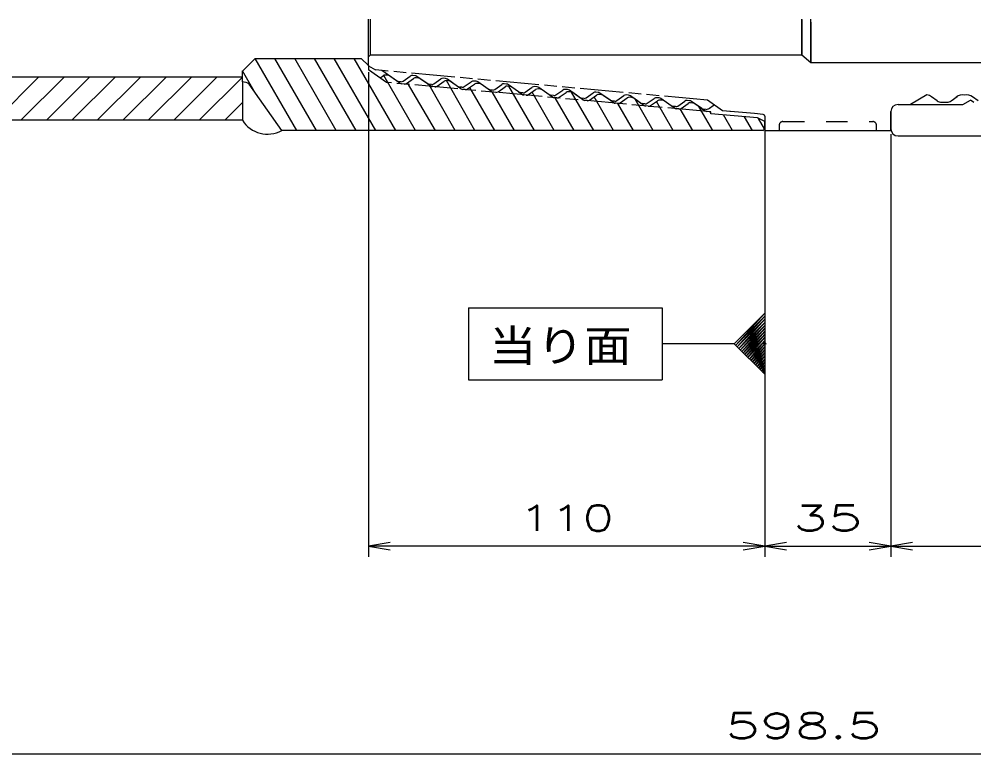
# Model space of a CAD drawing. Units: millimetres at full size, sheet at 1:1. Extents: x -2456 to -674, y 2522 to 3782.
# Drawn here: x -1472.5 to -1207.5, y 2955.4 to 3159.4 of the extents above; entities that cross this region are included whole.
import ezdxf
from ezdxf.enums import TextEntityAlignment as Align

# ---------------------------------------------------------------- set-up
doc = ezdxf.new("R2010")
doc.units = ezdxf.units.MM
doc.header["$PDMODE"] = 32
doc.header["$PDSIZE"] = 0.5
doc.linetypes.add('CHAIN_DOUBLE_DASH', pattern=[23.5, 12, -1.5, 3.5, -1.5, 3.5, -1.5])
doc.linetypes.add('DASHED_SPACED', pattern=[12, 6, -6])
for name, color, linetype, lineweight in [('02細線', 81, 'Continuous', 25), ('0_2', 7, 'Continuous', 25), ('1外形線', 7, 'Continuous', 25), ('外形線', 7, 'Continuous', 25), ('実線中', 7, 'Continuous', 25), ('細い実線', 3, 'Continuous', 25)]:
    doc.layers.add(name, color=color, linetype=linetype, lineweight=lineweight)
doc.styles.add('simplex.shx', font='')
doc.styles.get('simplex.shx').set_extended_font_data('simplex.shx')

# ---------------------------------------------------------------- blocks, each defined once
blk = doc.blocks.new('open_arrow')
at = {"color": 0, "linetype": 'Continuous', "lineweight": -2}
blk.add_lwpolyline([(7.5, 1.25), (0, 0), (7.5, -1.25)], dxfattribs=at)
blk = doc.blocks.new('A$C10CA1B61')
at = {"layer": '0_2'}
for p, q in [((-41.1363, 4.9999), (-14.2426, 4.9999)), ((-41.1363, 4.9999), (-41.1363, -5.0001)), ((-14.2426, 4.9999), (-14.2426, -5.0001)), ((-4.2432, 0.0003), (-0.0004, 4.2427)), ((0, 4.2427), (0, -4.2427)), ((-0.0004, -4.2425), (-4.2432, 0.0003)), ((-4.2426, -0.0001), (-14.2426, -0.0001)), ((-41.1363, -5.0001), (-14.2426, -5.0001))]:
    blk.add_line(p, q, dxfattribs=at)
blk.add_lwpolyline([(0, -4.2427), (-4.2426, -0.0001), (0, 4.2427), (0, -4.2427), (0, -3.8184), (-0.2121, -4.0306), (0, -3.3942), (-0.4243, -3.8184), (0, -2.9699), (-0.6364, -3.6063), (0, -2.5456), (-0.8485, -3.3942), (0, -2.1214), (-1.0607, -3.182), (0, -1.6971), (-1.2728, -2.9699), (0, -1.2728), (-1.4849, -2.7578), (0, -0.8485), (-1.697, -2.5457), (0, -0.4243), (-1.9092, -2.3335), (0, 0), (-2.1213, -2.1214), (0, 0.4243), (-2.3334, -1.9093), (0, 0.8485), (-2.5456, -1.6971), (0, 1.2728), (-2.7577, -1.485), (0, 1.6971), (-2.9698, -1.2729), (0, 2.1214), (-3.182, -1.0608), (0, 2.5456), (-3.3941, -0.8486), (0, 2.9699), (-3.6062, -0.6365), (0, 3.3942), (-3.8183, -0.4244), (0, 3.8184), (-4.0305, -0.2122), (0, 4.2427)], dxfattribs=at)
blk.add_point((0, -0.0001), dxfattribs=at)
at = {"layer": '0_2', "style": 'simplex.shx', "width": 1.1}
blk.add_text('当り面', height=4.399, dxfattribs=at).set_placement((-38.2791, -3.8001), align=Align.BOTTOM_LEFT)

msp = doc.modelspace()

# ---------------------------------------------------------------- linework, layer by layer
at = {"layer": '02細線'}
for p, q in [((-1395.456, 3128.412), (-1407.003, 3148.412)), ((-1389.957, 3128.412), (-1401.504, 3148.412)), ((-1384.458, 3128.412), (-1396.005, 3148.412)), ((-1378.958, 3128.412), (-1390.505, 3148.412)), ((-1373.459, 3128.412), (-1385.006, 3148.412)), ((-1367.96, 3128.412), (-1379.507, 3148.412)), ((-1407.246, 3139.307), (-1410.504, 3144.95)), ((-1362.461, 3128.412), (-1371.305, 3143.73)), ((-1479.074, 3131.262), (-1467.074, 3143.262)), ((-1472.003, 3131.262), (-1460.003, 3143.262)), ((-1464.932, 3131.262), (-1452.932, 3143.262)), ((-1457.861, 3131.262), (-1445.861, 3143.262)), ((-1450.79, 3131.262), (-1438.79, 3143.262)), ((-1443.719, 3131.262), (-1431.719, 3143.262)), ((-1436.648, 3131.262), (-1424.648, 3143.262)), ((-1429.577, 3131.262), (-1417.577, 3143.262)), ((-1422.506, 3131.262), (-1410.517, 3143.251)), ((-1356.961, 3128.412), (-1364.673, 3141.696)), ((-1351.462, 3128.412), (-1358.717, 3141.083)), ((-1345.963, 3128.412), (-1353.887, 3142.277)), ((-1329.465, 3128.412), (-1336.56, 3140.701)), ((-1340.464, 3128.412), (-1347.414, 3140.384)), ((-1334.964, 3128.412), (-1341.162, 3139.147)), ((-1323.966, 3128.412), (-1330.13, 3139.088)), ((-1312.967, 3128.412), (-1319.136, 3139.097)), ((-1415.434, 3131.262), (-1410.517, 3136.18)), ((-1318.467, 3128.412), (-1323.728, 3137.526)), ((-1307.468, 3128.412), (-1312.873, 3137.774)), ((-1301.969, 3128.412), (-1306.316, 3135.942)), ((-1296.47, 3128.412), (-1301.504, 3137.132)), ((-1290.97, 3128.412), (-1295.617, 3136.46)), ((-1285.471, 3128.412), (-1288.963, 3134.461)), ((-1279.972, 3128.412), (-1283.809, 3135.059)), ((-1274.472, 3128.412), (-1276.99, 3132.773)), ((-1268.973, 3128.412), (-1271.187, 3132.246)), ((-1265.567, 3128.862), (-1267.251, 3131.779))]:
    msp.add_line(p, q, dxfattribs=at)
at = {"layer": '0_2'}
for p, q in [((-1375.517, 3144.632), (-1375.517, 3010.05)), ((-1265.517, 3128.412), (-1265.517, 3010.05)), ((-1265.517, 3128.412), (-1265.517, 3010.05)), ((-1230.517, 3127.412), (-1230.517, 3010.05)), ((-1230.517, 3127.412), (-1230.517, 3010.05)), ((-1265.517, 3013.05), (-1375.517, 3013.05)), ((-1265.517, 3013.05), (-1230.517, 3013.05)), ((-1230.517, 3013.05), (-955.517, 3013.05)), ((-1554.017, 2955.374), (-955.517, 2955.374))]:
    msp.add_line(p, q, dxfattribs=at)
at = {"layer": '1外形線', "lineweight": 30}
for p, q in [((-1375.517, 3148.867), (-1374.972, 3149.412)), ((-1375.517, 3146.386), (-1375.517, 3148.867)), ((-1375.517, 3146.386), (-1373.577, 3145.236)), ((-1370.517, 3141.778), (-1375.517, 3145.279)), ((-1372.3, 3143.054), (-1371.465, 3143.639)), ((-1367.711, 3142.222), (-1371.782, 3145.073)), ((-1370.13, 3143.755), (-1370.801, 3143.816)), ((-1366.787, 3141.575), (-1369.647, 3143.578)), ((-1365.86, 3142.158), (-1363.921, 3143.516)), ((-1362.586, 3143.631), (-1363.257, 3143.692)), ((-1359.243, 3141.452), (-1362.103, 3143.455)), ((-1366.524, 3141.981), (-1367.228, 3142.045)), ((-1365.601, 3141.334), (-1366.304, 3141.398)), ((-1364.937, 3141.511), (-1362.998, 3142.869)), ((-1361.663, 3142.985), (-1362.334, 3143.046)), ((-1358.32, 3140.805), (-1361.18, 3142.808)), ((-1358.057, 3141.211), (-1358.76, 3141.275)), ((-1357.393, 3141.388), (-1355.454, 3142.746)), ((-1356.47, 3140.741), (-1354.531, 3142.099)), ((-1354.119, 3142.861), (-1354.79, 3142.922)), ((-1353.196, 3142.214), (-1353.867, 3142.275)), ((-1350.776, 3140.682), (-1353.636, 3142.685)), ((-1349.853, 3140.035), (-1352.713, 3142.038)), ((-1348.926, 3140.618), (-1346.987, 3141.976)), ((-1348.003, 3139.971), (-1346.064, 3141.329)), ((-1345.652, 3142.091), (-1346.323, 3142.152)), ((-1344.729, 3141.444), (-1345.4, 3141.505)), ((-1342.309, 3139.912), (-1345.169, 3141.915)), ((-1341.386, 3139.265), (-1344.246, 3141.268)), ((-1340.459, 3139.848), (-1338.52, 3141.205)), ((-1337.185, 3141.321), (-1337.856, 3141.382)), ((-1336.262, 3140.674), (-1336.933, 3140.735)), ((-1333.842, 3139.142), (-1336.702, 3141.144)), ((-1357.134, 3140.564), (-1357.837, 3140.628)), ((-1349.59, 3140.441), (-1350.293, 3140.505)), ((-1348.667, 3139.794), (-1349.37, 3139.858)), ((-1341.123, 3139.671), (-1341.826, 3139.735)), ((-1340.2, 3139.024), (-1340.903, 3139.088)), ((-1339.536, 3139.201), (-1337.597, 3140.558)), ((-1332.919, 3138.495), (-1335.779, 3140.498)), ((-1332.656, 3138.901), (-1333.359, 3138.965)), ((-1331.733, 3138.254), (-1332.436, 3138.318)), ((-1331.992, 3139.078), (-1330.053, 3140.435)), ((-1331.069, 3138.431), (-1329.13, 3139.788)), ((-1328.718, 3140.551), (-1329.389, 3140.612)), ((-1327.795, 3139.904), (-1328.466, 3139.965)), ((-1325.375, 3138.372), (-1328.235, 3140.374)), ((-1324.452, 3137.725), (-1327.312, 3139.727)), ((-1324.189, 3138.131), (-1324.892, 3138.195)), ((-1323.525, 3138.308), (-1321.586, 3139.665)), ((-1322.602, 3137.661), (-1320.663, 3139.018)), ((-1320.251, 3139.781), (-1320.922, 3139.842)), ((-1319.328, 3139.134), (-1319.999, 3139.195)), ((-1316.908, 3137.601), (-1319.768, 3139.604)), ((-1315.985, 3136.955), (-1318.845, 3138.957)), ((-1315.058, 3137.538), (-1313.119, 3138.895)), ((-1314.135, 3136.891), (-1312.196, 3138.248)), ((-1311.784, 3139.011), (-1312.455, 3139.072)), ((-1310.861, 3138.364), (-1311.532, 3138.425)), ((-1308.441, 3136.831), (-1311.301, 3138.834)), ((-1307.518, 3136.184), (-1310.378, 3138.187)), ((-1306.591, 3136.767), (-1304.652, 3138.125)), ((-1303.317, 3138.241), (-1303.988, 3138.302)), ((-1299.974, 3136.061), (-1302.834, 3138.064)), ((-1323.266, 3137.484), (-1323.969, 3137.548)), ((-1315.722, 3137.361), (-1316.425, 3137.425)), ((-1314.799, 3136.714), (-1315.502, 3136.778)), ((-1307.255, 3136.591), (-1307.958, 3136.655)), ((-1306.332, 3135.944), (-1307.035, 3136.008)), ((-1305.668, 3136.12), (-1303.729, 3137.478)), ((-1302.394, 3137.594), (-1303.065, 3137.655)), ((-1299.051, 3135.414), (-1301.911, 3137.417)), ((-1298.788, 3135.821), (-1299.491, 3135.885)), ((-1298.124, 3135.997), (-1296.185, 3137.355)), ((-1297.201, 3135.35), (-1295.262, 3136.708)), ((-1294.85, 3137.471), (-1295.521, 3137.532)), ((-1293.927, 3136.824), (-1294.598, 3136.885)), ((-1291.507, 3135.291), (-1294.367, 3137.294)), ((-1290.584, 3134.644), (-1293.444, 3136.647)), ((-1289.657, 3135.227), (-1287.718, 3136.585)), ((-1288.734, 3134.58), (-1286.795, 3135.938)), ((-1286.383, 3136.701), (-1287.054, 3136.762)), ((-1285.46, 3136.054), (-1286.131, 3136.115)), ((-1283.04, 3134.521), (-1285.9, 3136.524)), ((-1282.117, 3133.874), (-1284.977, 3135.877)), ((-1277.221, 3133.936), (-1281.39, 3136.855)), ((-1281.19, 3134.457), (-1279.578, 3135.586)), ((-1297.865, 3135.174), (-1298.568, 3135.238)), ((-1290.321, 3135.05), (-1291.024, 3135.114)), ((-1289.398, 3134.404), (-1290.101, 3134.467)), ((-1281.854, 3134.28), (-1282.557, 3134.344)), ((-1280.931, 3133.633), (-1281.634, 3133.697)), ((-1267.517, 3131.912), (-1280.517, 3133.094)), ((-1268.335, 3133.128), (-1277.221, 3133.936)), ((-1275.003, 3133.734), (-1275.184, 3133.751)), ((-1265.972, 3132.913), (-1268.335, 3133.128))]:
    msp.add_line(p, q, dxfattribs=at)
at = {"layer": '1外形線'}
for p, q in [((-1374.972, 3149.412), (-1255.24, 3149.412)), ((-1410.517, 3144.937), (-1407.017, 3148.412)), ((-1407.017, 3148.412), (-1377.517, 3148.412)), ((-1377.517, 3148.412), (-1375.517, 3146.437)), ((-1377.517, 3148.412), (-1375.517, 3146.437)), ((-1375.517, 3146.437), (-1375.517, 3145.279)), ((-1252.776, 3147.336), (-1129.775, 3147.336)), ((-1410.517, 3141.937), (-1410.517, 3144.937)), ((-1410.517, 3141.937), (-1410.517, 3131.262)), ((-1399.617, 3128.412), (-1408.605, 3141.249)), ((-1220.517, 3138.312), (-1225.107, 3135.662)), ((-1228.517, 3135.662), (-1225.107, 3135.662)), ((-1225.107, 3135.662), (-1210.517, 3135.662)), ((-1217.629, 3136.674), (-1219.205, 3137.778)), ((-1217.629, 3136.674), (-1219.205, 3137.778)), ((-1216.482, 3136.312), (-1214.858, 3136.312)), ((-1213.806, 3136.674), (-1212.133, 3137.845)), ((-1210.517, 3135.662), (-1208.424, 3136.87)), ((-1207.474, 3136.205), (-1208.424, 3136.87)), ((-1206.311, 3136.674), (-1207.887, 3137.778)), ((-1280.517, 3133.094), (-1280.517, 3133.596)), ((-1230.517, 3133.662), (-1230.517, 3128.912)), ((-1230.517, 3133.662), (-1230.517, 3129.412)), ((-1230.517, 3128.412), (-1230.517, 3133.662)), ((-1265.517, 3130.912), (-1267.517, 3131.912)), ((-1265.517, 3132.369), (-1265.517, 3128.412)), ((-1265.517, 3128.912), (-1265.517, 3130.927)), ((-1265.517, 3128.912), (-1265.517, 3130.912)), ((-1266.017, 3128.412), (-1399.617, 3128.412)), ((-1266.017, 3128.412), (-1265.517, 3128.912)), ((-1265.517, 3128.412), (-1234.017, 3128.412)), ((-1234.017, 3128.412), (-1230.517, 3128.412)), ((-1228.517, 3126.912), (-1180.517, 3126.912))]:
    msp.add_line(p, q, dxfattribs=at)
at = {"layer": '1外形線', "lineweight": 30}
for centre, radius, start, end in [((-1370.892, 3142.82), 1, 84.80309, 125), ((-1370.221, 3142.759), 1, 55, 84.80309), ((-1363.348, 3142.697), 1, 84.80309, 125), ((-1362.677, 3142.636), 1, 55, 84.80309), ((-1367.138, 3143.041), 1, 235, 264.80309), ((-1366.213, 3142.394), 1, 235, 264.80309), ((-1366.434, 3142.977), 1, 264.80309, 305), ((-1365.511, 3142.33), 1, 264.80309, 305), ((-1362.425, 3142.05), 1, 84.80309, 125), ((-1361.754, 3141.989), 1, 55, 84.80309), ((-1358.67, 3142.271), 1, 235, 264.80309), ((-1357.746, 3141.624), 1, 235, 264.80309), ((-1357.967, 3142.207), 1, 264.80309, 305), ((-1357.044, 3141.56), 1, 264.80309, 305), ((-1354.881, 3141.926), 1, 84.80309, 125), ((-1353.958, 3141.28), 1, 84.80309, 125), ((-1354.21, 3141.865), 1, 55, 84.80309), ((-1353.287, 3141.219), 1, 55, 84.80309), ((-1350.203, 3141.501), 1, 235, 264.80309), ((-1346.414, 3141.156), 1, 84.80309, 125), ((-1345.491, 3140.509), 1, 84.80309, 125), ((-1345.743, 3141.095), 1, 55, 84.80309), ((-1344.82, 3140.448), 1, 55, 84.80309), ((-1337.947, 3140.386), 1, 84.80309, 125), ((-1337.024, 3139.739), 1, 84.80309, 125), ((-1337.276, 3140.325), 1, 55, 84.80309), ((-1336.353, 3139.678), 1, 55, 84.80309), ((-1349.279, 3140.854), 1, 235, 264.80309), ((-1349.5, 3141.437), 1, 264.80309, 305), ((-1348.577, 3140.79), 1, 264.80309, 305), ((-1341.736, 3140.731), 1, 235, 264.80309), ((-1340.812, 3140.084), 1, 235, 264.80309), ((-1341.033, 3140.667), 1, 264.80309, 305), ((-1340.11, 3140.02), 1, 264.80309, 305), ((-1333.269, 3139.961), 1, 235, 264.80309), ((-1332.345, 3139.314), 1, 235, 264.80309), ((-1332.566, 3139.897), 1, 264.80309, 305), ((-1331.643, 3139.25), 1, 264.80309, 305), ((-1329.48, 3139.616), 1, 84.80309, 125), ((-1328.557, 3138.969), 1, 84.80309, 125), ((-1328.809, 3139.555), 1, 55, 84.80309), ((-1327.886, 3138.908), 1, 55, 84.80309), ((-1324.802, 3139.191), 1, 235, 264.80309), ((-1324.099, 3139.127), 1, 264.80309, 305), ((-1321.013, 3138.846), 1, 84.80309, 125), ((-1320.09, 3138.199), 1, 84.80309, 125), ((-1320.342, 3138.785), 1, 55, 84.80309), ((-1319.419, 3138.138), 1, 55, 84.80309), ((-1312.546, 3138.076), 1, 84.80309, 125), ((-1311.623, 3137.429), 1, 84.80309, 125), ((-1311.875, 3138.015), 1, 55, 84.80309), ((-1310.952, 3137.368), 1, 55, 84.80309), ((-1304.079, 3137.306), 1, 84.80309, 125), ((-1303.408, 3137.245), 1, 55, 84.80309), ((-1323.878, 3138.544), 1, 235, 264.80309), ((-1323.176, 3138.48), 1, 264.80309, 305), ((-1316.335, 3138.421), 1, 235, 264.80309), ((-1315.411, 3137.774), 1, 235, 264.80309), ((-1315.632, 3138.357), 1, 264.80309, 305), ((-1314.709, 3137.71), 1, 264.80309, 305), ((-1307.868, 3137.65), 1, 235, 264.80309), ((-1306.944, 3137.004), 1, 235, 264.80309), ((-1307.165, 3137.587), 1, 264.80309, 305), ((-1306.242, 3136.94), 1, 264.80309, 305), ((-1303.156, 3136.659), 1, 84.80309, 125), ((-1302.485, 3136.598), 1, 55, 84.80309), ((-1299.401, 3136.88), 1, 235, 264.80309), ((-1298.477, 3136.233), 1, 235, 264.80309), ((-1298.698, 3136.816), 1, 264.80309, 305), ((-1297.775, 3136.17), 1, 264.80309, 305), ((-1295.612, 3136.536), 1, 84.80309, 125), ((-1294.689, 3135.889), 1, 84.80309, 125), ((-1294.941, 3136.475), 1, 55, 84.80309), ((-1294.018, 3135.828), 1, 55, 84.80309), ((-1287.145, 3135.766), 1, 84.80309, 125), ((-1286.222, 3135.119), 1, 84.80309, 125), ((-1286.474, 3135.705), 1, 55, 84.80309), ((-1285.551, 3135.058), 1, 55, 84.80309), ((-1290.934, 3136.11), 1, 235, 264.80309), ((-1290.01, 3135.463), 1, 235, 264.80309), ((-1290.231, 3136.046), 1, 264.80309, 305), ((-1289.308, 3135.399), 1, 264.80309, 305), ((-1282.467, 3135.34), 1, 235, 264.80309), ((-1281.543, 3134.693), 1, 235, 264.80309), ((-1281.764, 3135.276), 1, 264.80309, 305), ((-1280.841, 3134.629), 1, 264.80309, 266.01317), ((-1266.062, 3132.375), 0.545, 359.40346, 80.44706)]:
    msp.add_arc(centre, radius, start, end, dxfattribs=at)
at = {"layer": '1外形線'}
for centre, radius, start, end in [((-1410.517, 3138.937), 3, 50.41732, 90), ((-1220.914, 3135.312), 3, 54.72825, 83.10991), ((-1210.524, 3135.313), 3, 81.31876, 127.56752), ((-1209.596, 3135.312), 3, 54.72825, 98.57606), ((-1228.517, 3133.662), 2, 90, 180), ((-1216.482, 3138.312), 2, 235, 270), ((-1214.953, 3138.312), 2, 270, 305), ((-1403.532, 3135.709), 8.281, 212.48063, 298.21344), ((-1228.517, 3128.912), 2, 180, 270)]:
    msp.add_arc(centre, radius, start, end, dxfattribs=at)
at = {"layer": '外形線'}
for p, q in [((-1375.517, 3148.943), (-1375.517, 3159.359)), ((-1374.972, 3149.488), (-1374.972, 3159.359)), ((-1255.24, 3149.488), (-1255.24, 3159.359)), ((-1255.24, 3159.256), (-1255.24, 3149.412)), ((-1252.776, 3147.488), (-1252.776, 3159.359)), ((-1252.776, 3158.521), (-1252.776, 3147.336)), ((-1255.24, 3149.412), (-1252.776, 3147.336))]:
    msp.add_line(p, q, dxfattribs=at)
at = {"layer": '外形線', "linetype": 'CHAIN_DOUBLE_DASH'}
for p, q in [((-1281.39, 3136.855), (-1373.577, 3145.236)), ((-1280.517, 3133.596), (-1370.517, 3141.778))]:
    msp.add_line(p, q, dxfattribs=at)
at = {"layer": '実線中'}
for p, q in [((-1410.517, 3143.262), (-1883.062, 3143.262)), ((-1410.517, 3131.262), (-1885.322, 3131.262))]:
    msp.add_line(p, q, dxfattribs=at)
at = {"layer": '細い実線', "linetype": 'DASHED_SPACED'}
for p, q in [((-1260.517, 3130.912), (-1235.517, 3130.912)), ((-1261.517, 3129.912), (-1261.517, 3128.412)), ((-1234.517, 3128.412), (-1234.517, 3129.912))]:
    msp.add_line(p, q, dxfattribs=at)
for centre, start, end in [((-1260.517, 3129.912), 90, 180), ((-1235.517, 3129.912), 0, 90)]:
    msp.add_arc(centre, 1, start, end, dxfattribs=at)

# ---------------------------------------------------------------- block references
at = {"xscale": 2, "yscale": 2}
msp.add_blockref('A$C10CA1B61', (-1265.517, 3069.231), dxfattribs=at)
at = {"layer": '0_2', "xscale": 0.8, "yscale": 0.8}
for p in [(-1375.517, 3013.05), (-1265.517, 3013.05), (-1230.517, 3013.05)]:
    msp.add_blockref('open_arrow', p, dxfattribs=at)
at = {"layer": '0_2', "xscale": 0.8, "yscale": 0.8, "rotation": 180}
for p in [(-1265.517, 3013.05), (-1230.517, 3013.05)]:
    msp.add_blockref('open_arrow', p, dxfattribs=at)

# ---------------------------------------------------------------- texts
at = {"layer": '0_2', "style": 'simplex.shx'}
for s, width, p in [('110', 1.45, (-1320.517, 3020.85)), ('35', 1.6, (-1248.017, 3020.85)), ('598.5', 1.6, (-1254.767, 2963.174))]:
    msp.add_text(s, height=7.038, dxfattribs=dict(at, width=width)).set_placement(p, align=Align.MIDDLE_CENTER)

doc.saveas('drawing.dxf')
